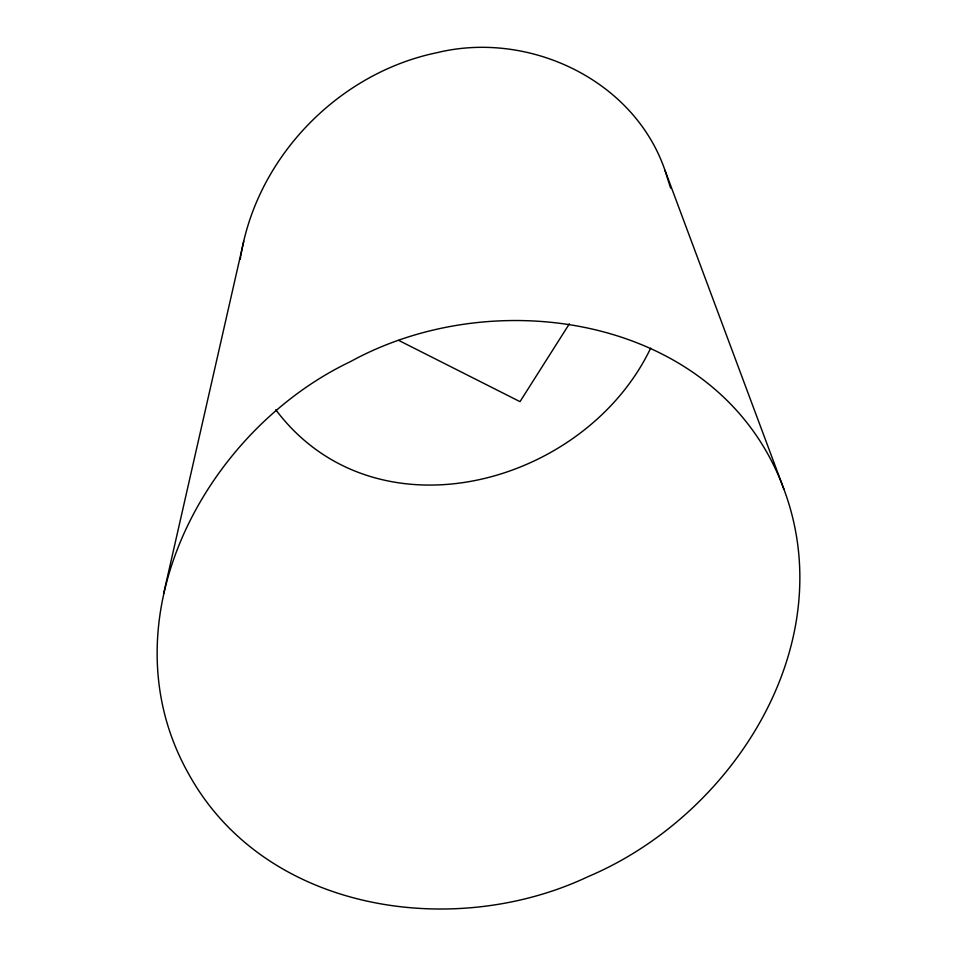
<?xml version="1.0" encoding="UTF-8"?>
<svg xmlns="http://www.w3.org/2000/svg" width="957" height="957" viewBox="0 0 957 957"><rect width="100%" height="100%" fill="white"/><g stroke="black" fill="none" stroke-linecap="round" stroke-linejoin="round"><path stroke-width="1.44" d="M240.279 259.251L240.674 256.691M240.889 255.411C257.289 156.47 339.029 72.816 437.062 52.671C528.288 30.349 633.845 79.395 664.983 170.322L783.962 489.35C842.124 645.365 732.428 815.531 588.352 876.516C453.666 940.36 264.12 912.308 188.17 773.041C103.189 621.057 204.439 431.128 350.489 361.602C497.831 280.533 721.183 317.604 783.962 489.35M163.599 593.783L243.712 241.355M650.664 348.169C584.966 485.558 375.694 542.655 275.772 409.763M569.367 323.837L519.998 401.641L398.746 340.417M664.983 170.322L670.642 188.134"/></g></svg>
